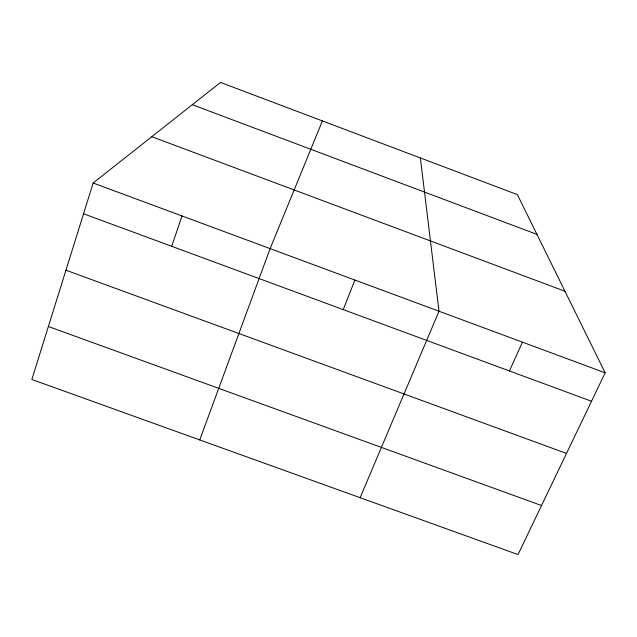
<?xml version="1.0" encoding="UTF-8"?>
<svg xmlns="http://www.w3.org/2000/svg" width="637" height="637" viewBox="0 0 637 637"><rect width="100%" height="100%" fill="white"/><g stroke="black" fill="none" stroke-linecap="round" stroke-linejoin="round"><path stroke-width="0.96" d="M93.153 183.01L31.85 379.469L518.024 554.572L605.15 372.82L517.363 194.611L220.513 82.428L93.153 183.01L605.15 372.82M171.703 246.304L182.015 215.959M199.747 439.936L270.12 248.621L322.41 120.942M343.232 309.614L354.92 280.057M360.128 497.696L439.012 311.23L420.356 157.952M509.433 370.957L522.42 342.157M48.372 326.51L541.53 505.531M65.945 270.207L566.508 453.433M83.551 213.777L591.526 401.254M151.789 136.708L564.963 291.244M192.318 104.699L536.959 234.392"/></g></svg>
